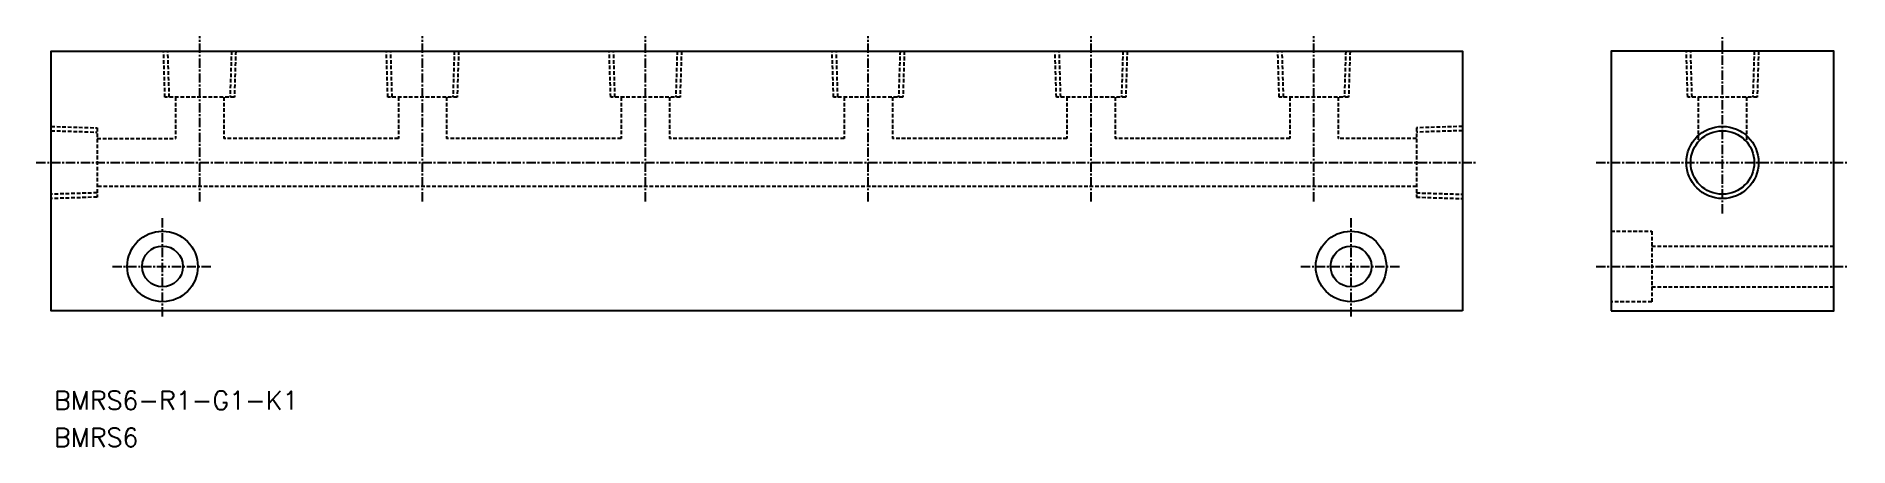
# Model space of a CAD drawing. Extents: x 30 to 274, y 69 to 124.
import ezdxf
from ezdxf.enums import TextEntityAlignment as Align

# ---------------------------------------------------------------- set-up
doc = ezdxf.new("R2010")
doc.units = 0
doc.linetypes.add('CENTER', pattern=[2, 1.25, -0.25, 0.25, -0.25])
doc.linetypes.add('DASHED', pattern=[0.75, 0.5, -0.25])
doc.layers.get('0').update_dxf_attribs({"linetype": 'CONTINUOUS'})
doc.layers.add('CENTER', color=1, linetype='CENTER')
doc.styles.get("Standard").update_dxf_attribs({"font": 'txt.shx', "bigfont": 'extfont.shx'})

msp = doc.modelspace()

# ---------------------------------------------------------------- linework, layer by layer
at = {"color": 3, "linetype": 'DASHED'}
for p, q in [((47.33, 116.3), (47.14, 122.5)), ((47.91, 116.3), (47.72, 122.5)), ((56.28, 122.5), (56.09, 116.3)), ((56.86, 122.5), (56.67, 116.3)), ((77.33, 116.3), (77.14, 122.5)), ((77.91, 116.3), (77.72, 122.5)), ((86.28, 122.5), (86.09, 116.3)), ((86.86, 122.5), (86.67, 116.3)), ((107.33, 116.3), (107.14, 122.5)), ((107.91, 116.3), (107.72, 122.5)), ((116.28, 122.5), (116.09, 116.3)), ((116.86, 122.5), (116.67, 116.3)), ((137.33, 116.3), (137.14, 122.5)), ((137.91, 116.3), (137.72, 122.5)), ((146.28, 122.5), (146.09, 116.3)), ((146.86, 122.5), (146.67, 116.3)), ((167.33, 116.3), (167.14, 122.5)), ((167.91, 116.3), (167.72, 122.5)), ((176.28, 122.5), (176.09, 116.3)), ((176.86, 122.5), (176.67, 116.3)), ((197.33, 116.3), (197.14, 122.5)), ((197.91, 116.3), (197.72, 122.5)), ((206.28, 122.5), (206.09, 116.3)), ((206.86, 122.5), (206.67, 116.3)), ((252.33, 116.3), (252.14, 122.5)), ((252.91, 116.3), (252.72, 122.5)), ((261.28, 122.5), (261.09, 116.3)), ((261.86, 122.5), (261.67, 116.3)), ((56.67, 116.3), (47.33, 116.3)), ((48.75, 116.3), (48.75, 110.75)), ((55.25, 116.3), (55.25, 110.75)), ((86.67, 116.3), (77.33, 116.3)), ((78.75, 116.3), (78.75, 110.75)), ((85.25, 116.3), (85.25, 110.75)), ((116.67, 116.3), (107.33, 116.3)), ((108.75, 116.3), (108.75, 110.75)), ((115.25, 116.3), (115.25, 110.75)), ((146.67, 116.3), (137.33, 116.3)), ((138.75, 116.3), (138.75, 110.75)), ((145.25, 116.3), (145.25, 110.75)), ((176.67, 116.3), (167.33, 116.3)), ((168.75, 116.3), (168.75, 110.75)), ((175.25, 116.3), (175.25, 110.75)), ((206.67, 116.3), (197.33, 116.3)), ((198.75, 116.3), (198.75, 110.75)), ((205.25, 116.3), (205.25, 110.75)), ((261.67, 116.3), (252.33, 116.3)), ((253.75, 116.3), (253.75, 110.29)), ((260.25, 116.3), (260.25, 110.29)), ((32, 112.36), (38.2, 112.17)), ((222, 112.36), (215.8, 112.17)), ((32, 111.78), (38.2, 111.59)), ((38.2, 112.17), (38.2, 102.83)), ((38.2, 110.75), (48.75, 110.75)), ((78.75, 110.75), (55.25, 110.75)), ((108.75, 110.75), (85.25, 110.75)), ((138.75, 110.75), (115.25, 110.75)), ((168.75, 110.75), (145.25, 110.75)), ((198.75, 110.75), (175.25, 110.75)), ((215.8, 110.75), (205.25, 110.75)), ((215.8, 112.17), (215.8, 102.83)), ((222, 111.78), (215.8, 111.59)), ((38.2, 103.41), (32, 103.22)), ((38.2, 102.83), (32, 102.64)), ((215.8, 104.25), (38.2, 104.25)), ((215.8, 103.41), (222, 103.22)), ((215.8, 102.83), (222, 102.64)), ((242, 98.25), (247.5, 98.25)), ((247.5, 98.25), (247.5, 88.75)), ((247.5, 96.25), (272, 96.25)), ((247.5, 90.75), (272, 90.75)), ((247.5, 88.75), (242, 88.75))]:
    msp.add_line(p, q, dxfattribs=at)
at = {"color": 7, "linetype": 'CONTINUOUS'}
for points in [[(222, 87.5), (32, 87.5), (32, 122.5), (222, 122.5)], [(242, 87.5), (272, 87.5), (272, 122.5), (242, 122.5)]]:
    msp.add_lwpolyline(points, close=True, dxfattribs=at)
at = {"color": 3, "linetype": 'CONTINUOUS'}
msp.add_circle((257, 107.5), 4.86, dxfattribs=at)
at = {"color": 7, "linetype": 'CONTINUOUS'}
for centre, radius in [((257, 107.5), 4.28), ((47, 93.5), 4.75), ((207, 93.5), 4.75), ((47, 93.5), 2.75), ((207, 93.5), 2.75)]:
    msp.add_circle(centre, radius, dxfattribs=at)
at = {"layer": 'CENTER', "color": 1, "linetype": 'CENTER'}
for p, q in [((52, 102.25), (52, 124.5)), ((82, 102.25), (82, 124.5)), ((112, 102.25), (112, 124.5)), ((142, 102.25), (142, 124.5)), ((172, 102.25), (172, 124.5)), ((202, 102.25), (202, 124.5)), ((257, 100.64), (257, 124.5)), ((30, 107.5), (224, 107.5)), ((240, 107.5), (274, 107.5)), ((47, 86.75), (47, 100.25)), ((207, 86.75), (207, 100.25)), ((40.25, 93.5), (53.75, 93.5)), ((200.25, 93.5), (213.75, 93.5)), ((240, 93.5), (274, 93.5))]:
    msp.add_line(p, q, dxfattribs=at)

# ---------------------------------------------------------------- texts
at = {"color": 7, "linetype": 'CONTINUOUS'}
for s, p in [('BMRS6-R1-G1-K1', (32.39, 75.47)), ('BMRS6', (32.39, 70.47))]:
    msp.add_text(s, height=2.5, dxfattribs=at).set_placement(p, align=Align.MIDDLE_LEFT)

doc.saveas('drawing.dxf')
